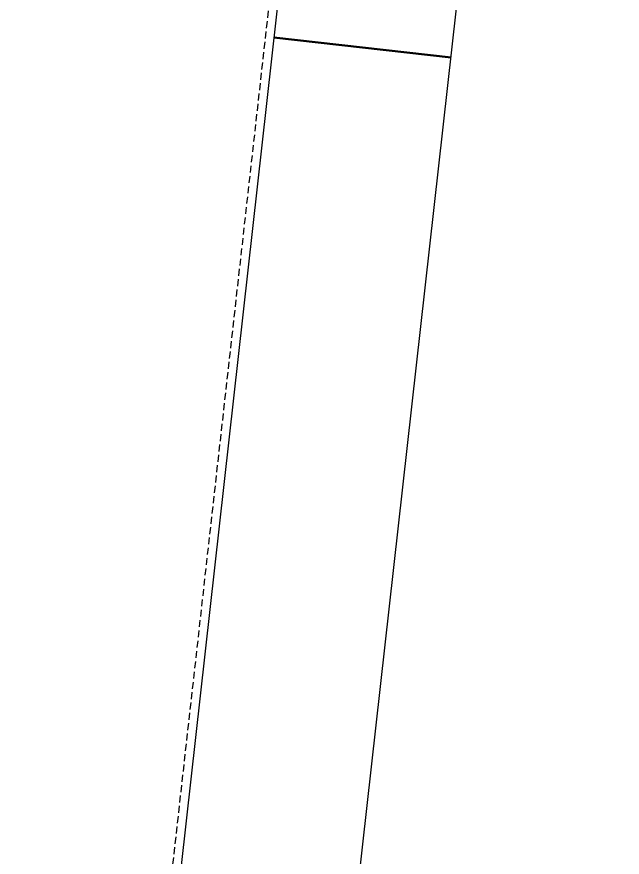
# Model space of a CAD drawing. Header units: millimetres. Extents: x -677815 to 476396, y -125373 to 39000.
# Drawn here: x 452971 to 453525, y -35354 to -34583 of the extents above; entities that cross this region are included whole.
import ezdxf

# ---------------------------------------------------------------- set-up
doc = ezdxf.new("R2010")
doc.units = ezdxf.units.MM
doc.linetypes.add('Xref Rapid Pick$0$AM_ISO02W050', pattern=[7.5, 6, -1.5])
doc.linetypes.add('Xref Rapid Pick$0$P02582 Conveyor Elevations$0$HIDDEN', pattern=[9.525, 6.35, -3.175])
for name, color, linetype, lineweight in [('AM_BOR', 4, 'Continuous', 25), ('Xref Rapid Pick$0$Conv - Order Out', 5, 'Continuous', 50), ('Xref Rapid Pick$0$Hidden', 9, 'Xref Rapid Pick$0$AM_ISO02W050', 25)]:
    doc.layers.add(name, color=color, linetype=linetype, lineweight=lineweight)
doc.layers.add('Xref Rapid Pick$0$P02582 Conveyor Elevations$0$Conv', color=131, linetype='Continuous')

# ---------------------------------------------------------------- blocks, each defined once
blk = doc.blocks.new('*U873')
at = {"layer": 'Xref Rapid Pick$0$Hidden', "linetype": 'Xref Rapid Pick$0$P02582 Conveyor Elevations$0$HIDDEN'}
blk.add_line((790.81, -5652.09), (7.43, 1.03), dxfattribs=at)
at = {"layer": 'Xref Rapid Pick$0$P02582 Conveyor Elevations$0$Conv', "color": 0}
blk.add_lwpolyline([(536.17, -5060.3), (-161.95, -22.44), (0, 0), (698.12, -5037.86)], close=True, dxfattribs=at)
blk = doc.blocks.new('Xref Rapid Pick')
at = {"layer": 'Xref Rapid Pick$0$Conv - Order Out'}
blk.add_line((453368.53, -34620.48), (453206.04, -34602.28), dxfattribs=at)
at = {"layer": 'Xref Rapid Pick$0$Conv - Order Out', "xscale": -1, "rotation": 1.499999999999995}
blk.add_blockref('*U873', (453613.09, -30967.4), dxfattribs=at)

msp = doc.modelspace()

# ---------------------------------------------------------------- block references
at = {"layer": 'AM_BOR'}
msp.add_blockref('Xref Rapid Pick', (0, 0), dxfattribs=at)

doc.saveas('drawing.dxf')
